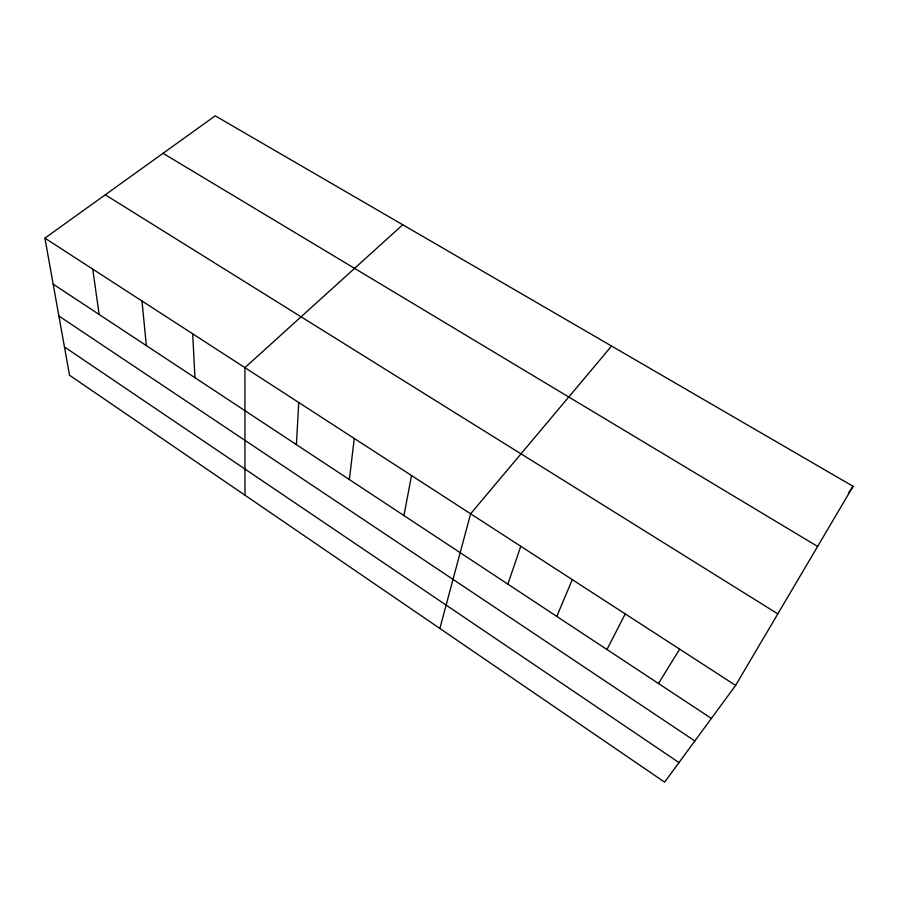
<?xml version="1.0" encoding="UTF-8"?>
<svg xmlns="http://www.w3.org/2000/svg" width="898" height="898" viewBox="0 0 898 898"><rect width="100%" height="100%" fill="white"/><g stroke="black" fill="none" stroke-linecap="round" stroke-linejoin="round"><path stroke-width="1.35" d="M296.396 444.622L298.753 402.517M349.367 479.566L354.261 438.46M403.943 515.575L411.52 475.536M439.863 628.477L470.619 513.802L611.572 346.044M507.864 584.138L520.784 546.287M556.771 616.398L572.295 579.637M606.958 649.512L625.233 613.918M735.619 685.387L853.1 486.323L215.228 115.842L44.9 238.138L69.539 375.252L664.621 782.158L735.619 685.387L44.9 238.138M658.481 683.501L679.651 649.153M848.273 493.215L853.1 486.323M402.742 224.747L244.918 367.652L244.974 495.213M163.021 153.322L817.618 546.444M105.268 194.799L777.825 613.873M53.173 284.15L711.384 718.411M58.898 316.029L694.839 740.962M64.454 346.954L678.978 762.582M92.741 269.119L99.128 314.468M141.985 300.998L146.363 345.64M192.688 333.832L194.956 377.688"/></g></svg>
